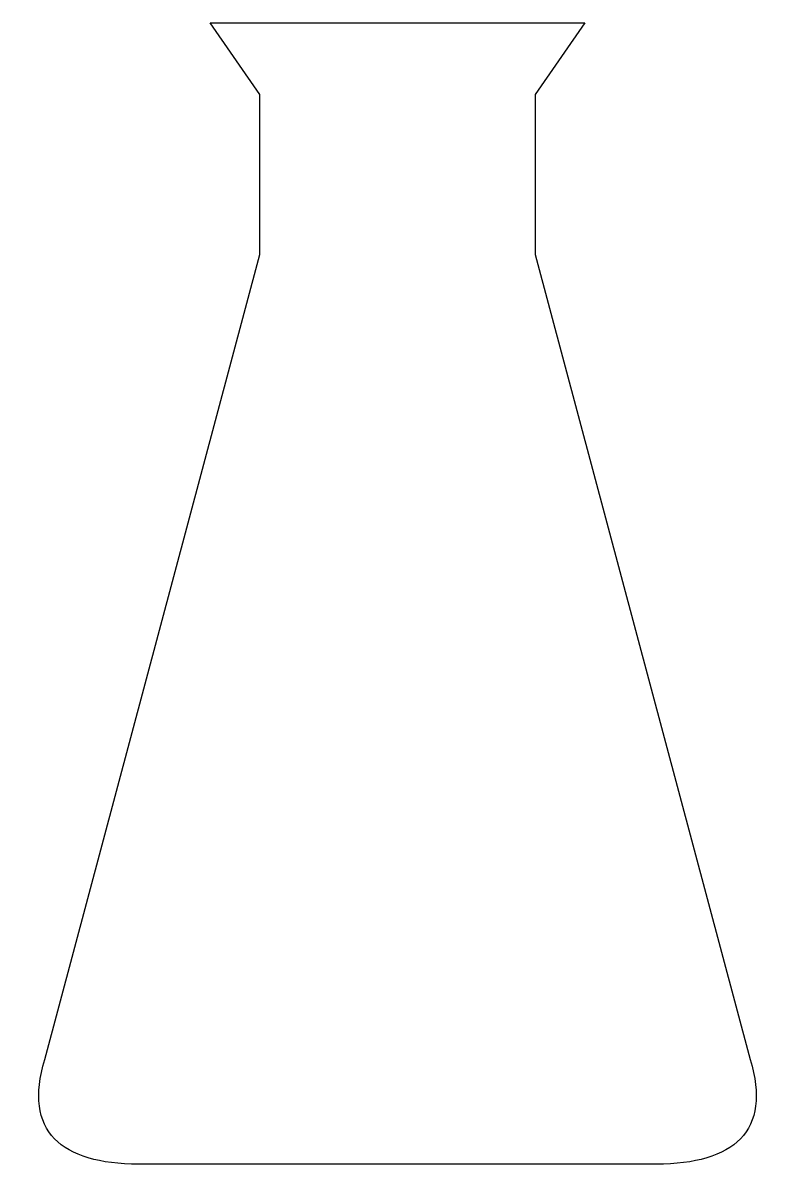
# Model space of a CAD drawing. Header units: centimetres. Extents: x -5.6 to 5.6, y -8.5 to 8.5.
import ezdxf

# ---------------------------------------------------------------- set-up
doc = ezdxf.new("R2010")
doc.units = ezdxf.units.CM
doc.header["$MEASUREMENT"] = 0
doc.layers.add('Camada 1', color=7, linetype='Continuous')

msp = doc.modelspace()

# ---------------------------------------------------------------- linework, layer by layer
at = {"layer": 'Camada 1'}
msp.add_open_spline([(0.49452, -8.53067), (0.49452, -8.53067), (2.7199, -8.53067), (3.87383, -8.53067), (3.87383, -8.53067), (5.02776, -8.53067), (5.60471, -8.03614), (5.27501, -6.96465), (5.27501, -6.96465), (5.27501, -6.96465), (2.06056, 5.06894), (2.06056, 5.06894), (2.06056, 5.06894), (2.06056, 5.06894), (2.06056, 7.45919), (2.06056, 7.45919), (2.06056, 7.45919), (2.06056, 7.45919), (2.80235, 8.53067), (2.80235, 8.53067), (2.80235, 8.53067), (2.80235, 8.53067), (0.00001, 8.53067), (0.00001, 8.53067), (0.00001, 8.53067), (0.00001, 8.53067), (-2.80235, 8.53067), (-2.80235, 8.53067), (-2.80235, 8.53067), (-2.80235, 8.53067), (-2.06054, 7.45919), (-2.06054, 7.45919), (-2.06054, 7.45919), (-2.06054, 7.45919), (-2.06054, 5.06894), (-2.06054, 5.06894), (-2.06054, 5.06894), (-2.06054, 5.06894), (-5.27498, -6.96463), (-5.27498, -6.96463), (-5.27498, -6.96463), (-5.60468, -8.03611), (-5.02773, -8.53065), (-3.8738, -8.53065), (-3.8738, -8.53065), (-2.71987, -8.53065), (-0.49449, -8.53065), (-0.49449, -8.53065), (-0.49449, -8.53065), (-0.49449, -8.53065), (0.49452, -8.53064), (0.49452, -8.53064), (0.49452, -8.53064), (0.49452, -8.53064), (0.49452, -8.53067), (0.49452, -8.53067)], degree=3, knots=[0, 0, 0, 0, 0.06666667, 0.06666667, 0.06666667, 0.06666667, 0.13333333, 0.13333333, 0.13333333, 0.13333333, 0.2, 0.2, 0.2, 0.2, 0.26666667, 0.26666667, 0.26666667, 0.26666667, 0.33333333, 0.33333333, 0.33333333, 0.33333333, 0.4, 0.4, 0.4, 0.4, 0.46666667, 0.46666667, 0.46666667, 0.46666667, 0.53333333, 0.53333333, 0.53333333, 0.53333333, 0.6, 0.6, 0.6, 0.6, 0.66666667, 0.66666667, 0.66666667, 0.66666667, 0.73333333, 0.73333333, 0.73333333, 0.73333333, 0.8, 0.8, 0.8, 0.8, 0.86666667, 0.86666667, 0.86666667, 0.86666667, 1, 1, 1, 1], dxfattribs=at)

doc.saveas('drawing.dxf')
